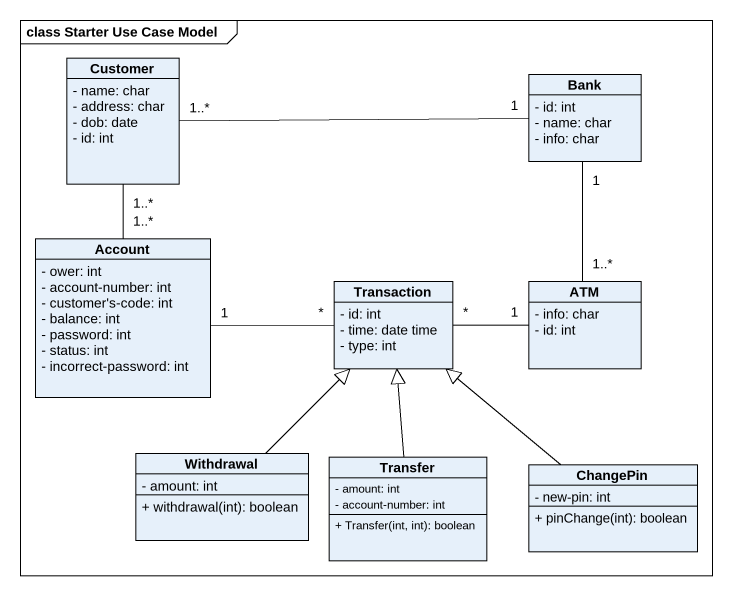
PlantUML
@startuml
mainframe class Starter Use Case Model
hide circle
hide empty members
skinparam classAttributeIconSize 0
class Customer {
  - name: char
  - address: char
  - dob: date
  - id: int
}
class Bank {
  - id: int
  - name: char
  - info: char
}
class Account {
  - ower: int
  - account-number: int
  - customer's-code: int
  - balance: int
  - password: int
  - status: int
  - incorrect-password: int
}
class Transaction {
  - id: int
  - time: date time
  - type: int
}
class ATM {
  - info: char
  - id: int
}
class Withdrawal {
  - amount: int
  + withdrawal(int): boolean
}
class Transfer {
  - amount: int
  - account-number: int
  + Transfer(int, int): boolean
}
class ChangePin {
  - new-pin: int
  + pinChange(int): boolean
}
Customer "1..*" -right- "1" Bank
Customer "1..*" -- "1..*" Account
Bank "1" -- "1..*" ATM
Account "1" -right- "*" Transaction
ATM "1" -left- "*" Transaction
Withdrawal -up-|> Transaction
Transfer -up-|> Transaction
ChangePin -up-|> Transaction
@enduml
